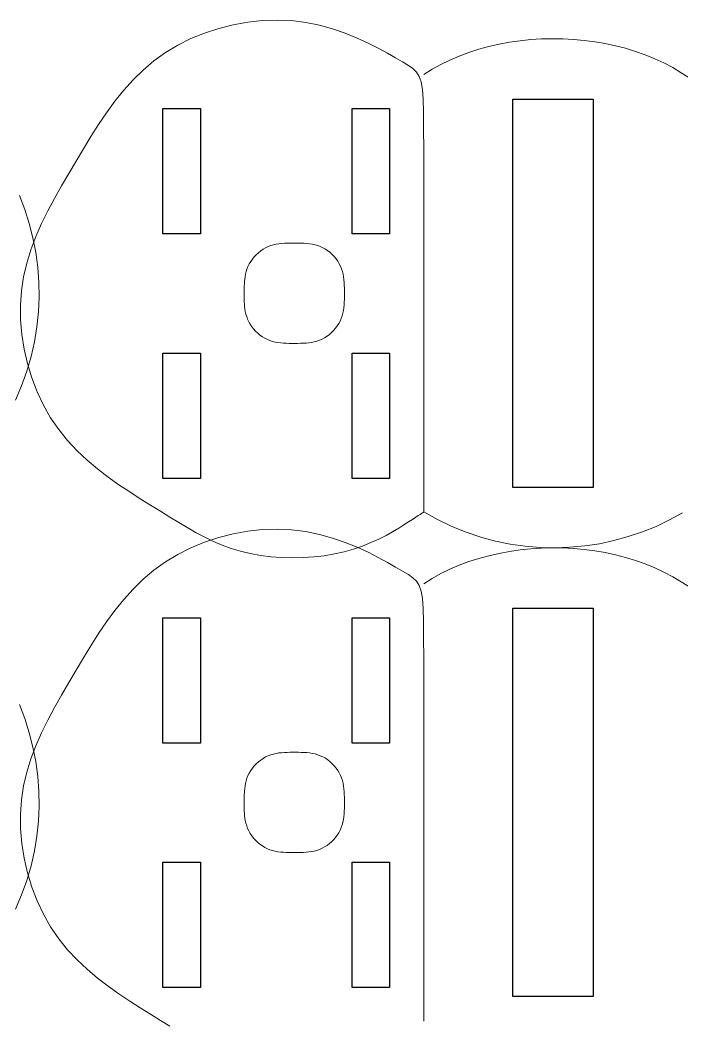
# Model space of a CAD drawing. Header units: millimetres. Extents: x -413 to -167, y -330 to -180.
# Drawn here: x -229.65 to -203.21, y -287.29 to -247.34 of the extents above; entities that cross this region are included whole.
import ezdxf

# ---------------------------------------------------------------- set-up
doc = ezdxf.new("R2010")
doc.units = ezdxf.units.MM
doc.layers.add('CUT', color=7, linetype='CONTINUOUS')

msp = doc.modelspace()

# ---------------------------------------------------------------- linework, layer by layer
at = {"layer": 'CUT', "color": 7, "linetype": 'CONTINUOUS', "lineweight": 0}
for p, q in [((-222.279, -247.86), (-221.715, -247.674)), ((-221.715, -247.674), (-221.138, -247.528)), ((-221.138, -247.528), (-220.553, -247.422)), ((-220.553, -247.422), (-219.966, -247.359)), ((-219.966, -247.359), (-219.382, -247.34)), ((-219.382, -247.34), (-218.805, -247.365)), ((-218.805, -247.365), (-218.241, -247.437)), ((-218.241, -247.437), (-217.694, -247.549)), ((-217.694, -247.549), (-217.168, -247.696)), ((-222.825, -248.084), (-222.279, -247.86)), ((-217.168, -247.696), (-216.666, -247.869)), ((-216.666, -247.869), (-216.192, -248.06)), ((-216.192, -248.06), (-215.75, -248.262)), ((-223.843, -248.642), (-223.348, -248.345)), ((-223.348, -248.345), (-222.825, -248.084)), ((-215.75, -248.262), (-215.344, -248.466)), ((-215.344, -248.466), (-214.976, -248.665)), ((-211.329, -248.509), (-210.927, -248.398)), ((-210.927, -248.398), (-210.517, -248.305)), ((-210.517, -248.305), (-210.101, -248.228)), ((-210.101, -248.228), (-209.681, -248.167)), ((-209.681, -248.167), (-209.257, -248.123)), ((-209.257, -248.123), (-208.83, -248.096)), ((-208.83, -248.096), (-208.402, -248.085)), ((-208.402, -248.085), (-207.974, -248.09)), ((-207.974, -248.09), (-207.547, -248.112)), ((-207.547, -248.112), (-207.122, -248.151)), ((-207.122, -248.151), (-206.7, -248.206)), ((-206.7, -248.206), (-206.283, -248.277)), ((-206.283, -248.277), (-205.871, -248.365)), ((-205.871, -248.365), (-205.466, -248.47)), ((-205.466, -248.47), (-205.069, -248.591)), ((-224.306, -248.974), (-223.843, -248.642)), ((-214.976, -248.665), (-214.651, -248.851)), ((-214.651, -248.851), (-214.372, -249.015)), ((-212.483, -248.938), (-212.108, -248.778)), ((-212.108, -248.778), (-211.724, -248.635)), ((-211.724, -248.635), (-211.329, -248.509)), ((-205.069, -248.591), (-204.681, -248.729)), ((-204.681, -248.729), (-204.303, -248.883)), ((-224.735, -249.337), (-224.306, -248.974)), ((-214.372, -249.015), (-214.142, -249.154)), ((-214.142, -249.154), (-213.959, -249.281)), ((-213.194, -249.306), (-212.845, -249.114)), ((-212.845, -249.114), (-212.483, -248.938)), ((-204.303, -248.883), (-203.936, -249.053)), ((-203.936, -249.053), (-203.582, -249.24)), ((-203.582, -249.24), (-203.242, -249.444)), ((-225.135, -249.728), (-224.735, -249.337)), ((-213.959, -249.281), (-213.816, -249.419)), ((-213.816, -249.419), (-213.709, -249.588)), ((-213.709, -249.588), (-213.633, -249.811)), ((-213.53, -249.516), (-213.194, -249.306)), ((-203.242, -249.444), (-202.772, -249.74)), ((-225.509, -250.145), (-225.135, -249.728)), ((-213.633, -249.811), (-213.582, -250.109)), ((-225.86, -250.583), (-225.509, -250.145)), ((-213.582, -250.109), (-213.551, -250.505)), ((-226.194, -251.038), (-225.86, -250.583)), ((-213.551, -250.505), (-213.536, -251.021)), ((-226.512, -251.508), (-226.194, -251.038)), ((-213.536, -251.021), (-213.531, -251.677)), ((-226.819, -251.99), (-226.512, -251.508)), ((-213.531, -251.677), (-213.53, -252.496)), ((-227.118, -252.478), (-226.819, -251.99)), ((-227.412, -252.971), (-227.118, -252.478)), ((-213.53, -252.496), (-213.53, -253.487)), ((-227.706, -253.464), (-227.412, -252.971)), ((-227.995, -253.959), (-227.706, -253.464)), ((-213.53, -253.487), (-213.53, -254.621)), ((-228.276, -254.457), (-227.995, -253.959)), ((-229.67, -254.343), (-229.459, -254.897)), ((-228.543, -254.959), (-228.276, -254.457)), ((-213.53, -254.621), (-213.53, -255.86)), ((-229.459, -254.897), (-229.28, -255.462)), ((-228.791, -255.467), (-228.543, -254.959)), ((-229.28, -255.462), (-229.135, -256.036)), ((-229.017, -255.982), (-228.791, -255.467)), ((-229.214, -256.506), (-229.017, -255.982)), ((-229.135, -256.036), (-229.023, -256.618)), ((-213.53, -255.86), (-213.53, -257.166)), ((-219.942, -256.489), (-219.844, -256.432)), ((-219.844, -256.432), (-219.742, -256.384)), ((-219.742, -256.384), (-219.638, -256.345)), ((-219.638, -256.345), (-219.532, -256.314)), ((-219.532, -256.314), (-219.425, -256.29)), ((-219.425, -256.29), (-219.316, -256.272)), ((-219.316, -256.272), (-219.205, -256.26)), ((-219.205, -256.26), (-219.094, -256.252)), ((-219.094, -256.252), (-218.982, -256.248)), ((-218.982, -256.248), (-218.87, -256.246)), ((-218.87, -256.246), (-218.757, -256.245)), ((-218.757, -256.245), (-218.644, -256.245)), ((-218.644, -256.245), (-218.531, -256.246)), ((-218.531, -256.246), (-218.418, -256.248)), ((-218.418, -256.248), (-218.306, -256.252)), ((-218.306, -256.252), (-218.195, -256.259)), ((-218.195, -256.259), (-218.084, -256.271)), ((-218.084, -256.271), (-217.975, -256.288)), ((-217.975, -256.288), (-217.868, -256.312)), ((-217.868, -256.312), (-217.762, -256.342)), ((-217.762, -256.342), (-217.658, -256.381)), ((-217.658, -256.381), (-217.556, -256.428)), ((-217.556, -256.428), (-217.457, -256.485)), ((-229.379, -257.04), (-229.214, -256.506)), ((-229.023, -256.618), (-228.944, -257.206)), ((-220.37, -256.881), (-220.296, -256.791)), ((-220.296, -256.791), (-220.215, -256.706)), ((-220.215, -256.706), (-220.129, -256.627)), ((-220.129, -256.627), (-220.038, -256.555)), ((-220.038, -256.555), (-219.942, -256.489)), ((-217.457, -256.485), (-217.361, -256.549)), ((-217.361, -256.549), (-217.269, -256.621)), ((-217.269, -256.621), (-217.183, -256.7)), ((-217.183, -256.7), (-217.102, -256.784)), ((-217.102, -256.784), (-217.027, -256.874)), ((-229.507, -257.587), (-229.379, -257.04)), ((-228.944, -257.206), (-228.901, -257.798)), ((-220.588, -257.278), (-220.547, -257.175)), ((-220.547, -257.175), (-220.496, -257.074)), ((-220.496, -257.074), (-220.437, -256.976)), ((-220.437, -256.976), (-220.37, -256.881)), ((-217.027, -256.874), (-216.959, -256.968)), ((-216.959, -256.968), (-216.9, -257.066)), ((-216.9, -257.066), (-216.849, -257.167)), ((-216.849, -257.167), (-216.807, -257.27)), ((-213.53, -257.166), (-213.53, -258.503)), ((-229.592, -258.147), (-229.507, -257.587)), ((-220.678, -257.685), (-220.665, -257.587)), ((-220.665, -257.587), (-220.646, -257.486)), ((-220.646, -257.486), (-220.621, -257.382)), ((-220.621, -257.382), (-220.588, -257.278)), ((-216.807, -257.27), (-216.773, -257.376)), ((-216.773, -257.376), (-216.747, -257.483)), ((-216.747, -257.483), (-216.728, -257.591)), ((-216.728, -257.591), (-216.714, -257.701)), ((-228.901, -257.798), (-228.891, -258.394)), ((-220.696, -258.014), (-220.695, -257.944)), ((-220.696, -258.073), (-220.696, -258.014)), ((-220.695, -257.944), (-220.692, -257.865)), ((-220.692, -257.865), (-220.687, -257.778)), ((-220.687, -257.778), (-220.678, -257.685)), ((-216.714, -257.701), (-216.705, -257.812)), ((-216.705, -257.812), (-216.7, -257.924)), ((-216.7, -257.924), (-216.697, -258.036)), ((-216.697, -258.036), (-216.696, -258.149)), ((-229.631, -258.72), (-229.592, -258.147)), ((-228.891, -258.394), (-228.917, -258.991)), ((-220.696, -258.122), (-220.696, -258.073)), ((-220.696, -258.162), (-220.696, -258.122)), ((-220.696, -258.196), (-220.696, -258.162)), ((-220.696, -258.226), (-220.696, -258.196)), ((-220.696, -258.255), (-220.696, -258.226)), ((-220.696, -258.284), (-220.696, -258.255)), ((-220.696, -258.316), (-220.696, -258.284)), ((-220.696, -258.354), (-220.696, -258.316)), ((-220.696, -258.4), (-220.696, -258.354)), ((-220.696, -258.456), (-220.696, -258.4)), ((-220.695, -258.523), (-220.696, -258.456)), ((-216.696, -258.375), (-216.698, -258.488)), ((-216.696, -258.149), (-216.696, -258.262)), ((-216.696, -258.262), (-216.696, -258.375)), ((-229.625, -259.303), (-229.631, -258.72)), ((-220.693, -258.599), (-220.695, -258.523)), ((-220.689, -258.684), (-220.693, -258.599)), ((-220.682, -258.775), (-220.689, -258.684)), ((-220.67, -258.872), (-220.682, -258.775)), ((-216.718, -258.822), (-216.733, -258.932)), ((-216.707, -258.712), (-216.718, -258.822)), ((-216.701, -258.6), (-216.707, -258.712)), ((-216.698, -258.488), (-216.701, -258.6)), ((-213.53, -258.503), (-213.53, -259.833)), ((-228.917, -258.991), (-228.978, -259.587)), ((-220.653, -258.972), (-220.67, -258.872)), ((-220.629, -259.075), (-220.653, -258.972)), ((-220.599, -259.179), (-220.629, -259.075)), ((-220.56, -259.283), (-220.599, -259.179)), ((-216.819, -259.251), (-216.863, -259.354)), ((-216.783, -259.146), (-216.819, -259.251)), ((-216.755, -259.04), (-216.783, -259.146)), ((-216.733, -258.932), (-216.755, -259.04)), ((-229.576, -259.889), (-229.625, -259.303)), ((-228.978, -259.587), (-229.076, -260.182)), ((-220.513, -259.385), (-220.56, -259.283)), ((-220.456, -259.484), (-220.513, -259.385)), ((-220.392, -259.58), (-220.456, -259.484)), ((-220.32, -259.671), (-220.392, -259.58)), ((-217.049, -259.643), (-217.126, -259.732)), ((-216.979, -259.551), (-217.049, -259.643)), ((-216.917, -259.454), (-216.979, -259.551)), ((-216.863, -259.354), (-216.917, -259.454)), ((-229.483, -260.475), (-229.576, -259.889)), ((-220.241, -259.758), (-220.32, -259.671)), ((-220.156, -259.839), (-220.241, -259.758)), ((-220.067, -259.914), (-220.156, -259.839)), ((-219.972, -259.981), (-220.067, -259.914)), ((-219.874, -260.041), (-219.972, -259.981)), ((-219.773, -260.092), (-219.874, -260.041)), ((-217.487, -260.023), (-217.587, -260.077)), ((-217.39, -259.961), (-217.487, -260.023)), ((-217.297, -259.891), (-217.39, -259.961)), ((-217.209, -259.815), (-217.297, -259.891)), ((-217.126, -259.732), (-217.209, -259.815)), ((-213.53, -259.833), (-213.53, -261.118)), ((-229.076, -260.182), (-229.209, -260.773)), ((-219.67, -260.134), (-219.773, -260.092)), ((-219.565, -260.167), (-219.67, -260.134)), ((-219.458, -260.193), (-219.565, -260.167)), ((-219.349, -260.213), (-219.458, -260.193)), ((-219.24, -260.226), (-219.349, -260.213)), ((-219.129, -260.235), (-219.24, -260.226)), ((-219.017, -260.241), (-219.129, -260.235)), ((-218.904, -260.244), (-219.017, -260.241)), ((-218.791, -260.244), (-218.904, -260.244)), ((-218.678, -260.245), (-218.791, -260.244)), ((-218.565, -260.244), (-218.678, -260.245)), ((-218.453, -260.243), (-218.565, -260.244)), ((-218.34, -260.24), (-218.453, -260.243)), ((-218.229, -260.233), (-218.34, -260.24)), ((-218.118, -260.223), (-218.229, -260.233)), ((-218.009, -260.207), (-218.118, -260.223)), ((-217.901, -260.186), (-218.009, -260.207)), ((-217.794, -260.158), (-217.901, -260.186)), ((-217.689, -260.122), (-217.794, -260.158)), ((-217.587, -260.077), (-217.689, -260.122)), ((-229.35, -261.055), (-229.483, -260.475)), ((-229.209, -260.773), (-229.379, -261.36)), ((-229.176, -261.624), (-229.35, -261.055)), ((-213.53, -261.118), (-213.53, -262.321)), ((-229.379, -261.36), (-229.586, -261.94)), ((-228.963, -262.176), (-229.176, -261.624)), ((-229.586, -261.94), (-229.831, -262.512)), ((-228.713, -262.707), (-228.963, -262.176)), ((-213.53, -262.321), (-213.53, -263.404)), ((-228.427, -263.211), (-228.713, -262.707)), ((-228.106, -263.684), (-228.427, -263.211)), ((-213.53, -263.404), (-213.53, -264.331)), ((-227.753, -264.122), (-228.106, -263.684)), ((-227.373, -264.529), (-227.753, -264.122)), ((-213.53, -264.331), (-213.53, -265.083)), ((-226.973, -264.906), (-227.373, -264.529)), ((-226.556, -265.257), (-226.973, -264.906)), ((-226.13, -265.583), (-226.556, -265.257)), ((-213.53, -265.083), (-213.53, -265.678)), ((-225.699, -265.888), (-226.13, -265.583)), ((-225.269, -266.174), (-225.699, -265.888)), ((-213.53, -265.678), (-213.53, -266.132)), ((-224.846, -266.444), (-225.269, -266.174)), ((-224.435, -266.699), (-224.846, -266.444)), ((-213.53, -266.132), (-213.53, -266.466)), ((-224.042, -266.944), (-224.435, -266.699)), ((-213.53, -266.466), (-213.53, -266.697)), ((-213.53, -266.697), (-213.53, -266.844)), ((-213.53, -266.844), (-213.53, -266.927)), ((-223.667, -267.177), (-224.042, -266.944)), ((-223.306, -267.399), (-223.667, -267.177)), ((-213.85, -267.186), (-213.977, -267.27)), ((-213.75, -267.12), (-213.85, -267.186)), ((-213.674, -267.069), (-213.75, -267.12)), ((-213.617, -267.032), (-213.674, -267.069)), ((-213.578, -267.006), (-213.617, -267.032)), ((-213.553, -266.989), (-213.578, -267.006)), ((-213.538, -266.979), (-213.553, -266.989)), ((-213.532, -266.975), (-213.538, -266.979)), ((-213.53, -266.974), (-213.532, -266.975)), ((-213.53, -266.927), (-213.53, -266.964)), ((-213.53, -266.964), (-213.53, -266.974)), ((-212.975, -267.28), (-213.53, -266.972)), ((-213.53, -266.974), (-213.53, -266.974)), ((-203.188, -267.008), (-203.711, -267.294)), ((-222.955, -267.608), (-223.306, -267.399)), ((-222.611, -267.804), (-222.955, -267.608)), ((-214.529, -267.624), (-214.769, -267.765)), ((-214.317, -267.492), (-214.529, -267.624)), ((-214.132, -267.373), (-214.317, -267.492)), ((-213.977, -267.27), (-214.132, -267.373)), ((-212.409, -267.55), (-212.975, -267.28)), ((-211.834, -267.782), (-212.409, -267.55)), ((-204.248, -267.548), (-204.798, -267.77)), ((-203.711, -267.294), (-204.248, -267.548)), ((-222.268, -267.985), (-222.611, -267.804)), ((-222.279, -268.181), (-221.715, -267.995)), ((-221.925, -268.15), (-222.268, -267.985)), ((-221.715, -267.995), (-221.138, -267.849)), ((-221.138, -267.849), (-220.553, -267.743)), ((-220.553, -267.743), (-219.966, -267.68)), ((-219.966, -267.68), (-219.382, -267.661)), ((-219.382, -267.661), (-218.805, -267.686)), ((-218.805, -267.686), (-218.241, -267.757)), ((-218.241, -267.757), (-217.694, -267.87)), ((-217.694, -267.87), (-217.168, -268.017)), ((-217.168, -268.017), (-216.666, -268.19)), ((-215.034, -267.911), (-215.324, -268.057)), ((-214.769, -267.765), (-215.034, -267.911)), ((-211.252, -267.977), (-211.834, -267.782)), ((-210.664, -268.135), (-211.252, -267.977)), ((-205.36, -267.959), (-205.931, -268.116)), ((-204.798, -267.77), (-205.36, -267.959)), ((-223.348, -268.666), (-222.825, -268.405)), ((-222.825, -268.405), (-222.279, -268.181)), ((-221.575, -268.298), (-221.925, -268.15)), ((-221.216, -268.429), (-221.575, -268.298)), ((-220.844, -268.541), (-221.216, -268.429)), ((-216.666, -268.19), (-216.192, -268.381)), ((-215.972, -268.334), (-216.327, -268.457)), ((-216.192, -268.381), (-215.75, -268.583)), ((-215.637, -268.199), (-215.972, -268.334)), ((-215.324, -268.057), (-215.637, -268.199)), ((-210.071, -268.256), (-210.664, -268.135)), ((-209.476, -268.341), (-210.071, -268.256)), ((-209.681, -268.488), (-209.257, -268.444)), ((-208.879, -268.391), (-209.476, -268.341)), ((-209.257, -268.444), (-208.83, -268.416)), ((-208.282, -268.405), (-208.879, -268.391)), ((-208.83, -268.416), (-208.402, -268.405)), ((-208.402, -268.405), (-207.974, -268.411)), ((-207.688, -268.384), (-208.282, -268.405)), ((-207.974, -268.411), (-207.547, -268.433)), ((-207.097, -268.329), (-207.688, -268.384)), ((-207.547, -268.433), (-207.122, -268.471)), ((-206.511, -268.239), (-207.097, -268.329)), ((-205.931, -268.116), (-206.511, -268.239)), ((-223.843, -268.963), (-223.348, -268.666)), ((-220.454, -268.633), (-220.844, -268.541)), ((-220.049, -268.705), (-220.454, -268.633)), ((-219.632, -268.758), (-220.049, -268.705)), ((-219.208, -268.79), (-219.632, -268.758)), ((-218.779, -268.802), (-219.208, -268.79)), ((-218.349, -268.794), (-218.779, -268.802)), ((-217.923, -268.767), (-218.349, -268.794)), ((-217.504, -268.719), (-217.923, -268.767)), ((-217.096, -268.651), (-217.504, -268.719)), ((-216.703, -268.564), (-217.096, -268.651)), ((-216.327, -268.457), (-216.703, -268.564)), ((-215.75, -268.583), (-215.344, -268.787)), ((-215.344, -268.787), (-214.976, -268.986)), ((-211.724, -268.956), (-211.329, -268.829)), ((-211.329, -268.829), (-210.927, -268.719)), ((-210.927, -268.719), (-210.517, -268.625)), ((-210.517, -268.625), (-210.101, -268.548)), ((-210.101, -268.548), (-209.681, -268.488)), ((-207.122, -268.471), (-206.7, -268.526)), ((-206.7, -268.526), (-206.283, -268.598)), ((-206.283, -268.598), (-205.871, -268.686)), ((-205.871, -268.686), (-205.466, -268.791)), ((-205.466, -268.791), (-205.069, -268.912)), ((-224.306, -269.295), (-223.843, -268.963)), ((-214.976, -268.986), (-214.651, -269.171)), ((-214.651, -269.171), (-214.372, -269.336)), ((-212.483, -269.258), (-212.108, -269.099)), ((-212.108, -269.099), (-211.724, -268.956)), ((-205.069, -268.912), (-204.681, -269.049)), ((-204.681, -269.049), (-204.303, -269.203)), ((-204.303, -269.203), (-203.936, -269.374)), ((-224.735, -269.658), (-224.306, -269.295)), ((-214.372, -269.336), (-214.142, -269.475)), ((-214.142, -269.475), (-213.959, -269.602)), ((-213.959, -269.602), (-213.816, -269.739)), ((-213.53, -269.836), (-213.194, -269.627)), ((-213.194, -269.627), (-212.845, -269.434)), ((-212.845, -269.434), (-212.483, -269.258)), ((-203.936, -269.374), (-203.582, -269.561)), ((-203.582, -269.561), (-203.242, -269.765)), ((-225.509, -270.466), (-225.135, -270.049)), ((-225.135, -270.049), (-224.735, -269.658)), ((-213.816, -269.739), (-213.709, -269.908)), ((-213.709, -269.908), (-213.633, -270.131)), ((-203.242, -269.765), (-202.772, -270.061)), ((-213.633, -270.131), (-213.582, -270.43)), ((-213.582, -270.43), (-213.551, -270.826)), ((-225.86, -270.903), (-225.509, -270.466)), ((-213.551, -270.826), (-213.536, -271.341)), ((-226.194, -271.359), (-225.86, -270.903)), ((-226.512, -271.829), (-226.194, -271.359)), ((-213.536, -271.341), (-213.531, -271.997)), ((-226.819, -272.31), (-226.512, -271.829)), ((-213.531, -271.997), (-213.53, -272.816)), ((-227.118, -272.799), (-226.819, -272.31)), ((-227.412, -273.291), (-227.118, -272.799)), ((-213.53, -272.816), (-213.53, -273.807)), ((-227.706, -273.785), (-227.412, -273.291)), ((-227.995, -274.28), (-227.706, -273.785)), ((-213.53, -273.807), (-213.53, -274.941)), ((-228.276, -274.777), (-227.995, -274.28)), ((-229.67, -274.664), (-229.459, -275.218)), ((-228.543, -275.279), (-228.276, -274.777)), ((-229.459, -275.218), (-229.28, -275.783)), ((-213.53, -274.941), (-213.53, -276.18)), ((-228.791, -275.787), (-228.543, -275.279)), ((-229.28, -275.783), (-229.135, -276.357)), ((-229.017, -276.302), (-228.791, -275.787)), ((-229.214, -276.827), (-229.017, -276.302)), ((-229.135, -276.357), (-229.023, -276.939)), ((-213.53, -276.18), (-213.53, -277.487)), ((-229.379, -277.361), (-229.214, -276.827)), ((-220.038, -276.875), (-219.942, -276.81)), ((-219.942, -276.81), (-219.844, -276.753)), ((-219.844, -276.753), (-219.742, -276.705)), ((-219.742, -276.705), (-219.638, -276.665)), ((-219.638, -276.665), (-219.532, -276.634)), ((-219.532, -276.634), (-219.425, -276.61)), ((-219.425, -276.61), (-219.316, -276.593)), ((-219.316, -276.593), (-219.205, -276.581)), ((-219.205, -276.581), (-219.094, -276.573)), ((-219.094, -276.573), (-218.982, -276.568)), ((-218.982, -276.568), (-218.87, -276.566)), ((-218.87, -276.566), (-218.757, -276.566)), ((-218.757, -276.566), (-218.644, -276.566)), ((-218.644, -276.566), (-218.531, -276.566)), ((-218.531, -276.566), (-218.418, -276.568)), ((-218.418, -276.568), (-218.306, -276.572)), ((-218.306, -276.572), (-218.195, -276.58)), ((-218.195, -276.58), (-218.084, -276.592)), ((-218.084, -276.592), (-217.975, -276.609)), ((-217.975, -276.609), (-217.868, -276.632)), ((-217.868, -276.632), (-217.762, -276.663)), ((-217.762, -276.663), (-217.658, -276.701)), ((-217.658, -276.701), (-217.556, -276.749)), ((-217.556, -276.749), (-217.457, -276.805)), ((-217.457, -276.805), (-217.361, -276.87)), ((-229.023, -276.939), (-228.944, -277.527)), ((-220.437, -277.296), (-220.37, -277.202)), ((-220.37, -277.202), (-220.296, -277.112)), ((-220.296, -277.112), (-220.215, -277.027)), ((-220.215, -277.027), (-220.129, -276.948)), ((-220.129, -276.948), (-220.038, -276.875)), ((-217.361, -276.87), (-217.269, -276.942)), ((-217.269, -276.942), (-217.183, -277.02)), ((-217.183, -277.02), (-217.102, -277.105)), ((-217.102, -277.105), (-217.027, -277.195)), ((-217.027, -277.195), (-216.959, -277.289)), ((-229.507, -277.907), (-229.379, -277.361)), ((-228.944, -277.527), (-228.901, -278.119)), ((-220.621, -277.703), (-220.588, -277.599)), ((-220.588, -277.599), (-220.547, -277.496)), ((-220.547, -277.496), (-220.496, -277.395)), ((-220.496, -277.395), (-220.437, -277.296)), ((-216.959, -277.289), (-216.9, -277.387)), ((-216.9, -277.387), (-216.849, -277.488)), ((-216.849, -277.488), (-216.807, -277.591)), ((-216.807, -277.591), (-216.773, -277.696)), ((-213.53, -277.487), (-213.53, -278.823)), ((-229.592, -278.467), (-229.507, -277.907)), ((-220.687, -278.099), (-220.678, -278.006)), ((-220.678, -278.006), (-220.665, -277.908)), ((-220.665, -277.908), (-220.646, -277.806)), ((-220.646, -277.806), (-220.621, -277.703)), ((-216.773, -277.696), (-216.747, -277.803)), ((-216.747, -277.803), (-216.728, -277.912)), ((-216.728, -277.912), (-216.714, -278.022)), ((-216.714, -278.022), (-216.705, -278.133)), ((-228.901, -278.119), (-228.891, -278.714)), ((-220.696, -278.335), (-220.695, -278.265)), ((-220.696, -278.394), (-220.696, -278.335)), ((-220.696, -278.443), (-220.696, -278.394)), ((-220.695, -278.265), (-220.692, -278.185)), ((-220.692, -278.185), (-220.687, -278.099)), ((-216.705, -278.133), (-216.7, -278.245)), ((-216.7, -278.245), (-216.697, -278.357)), ((-216.697, -278.357), (-216.696, -278.47)), ((-229.631, -279.041), (-229.592, -278.467)), ((-228.891, -278.714), (-228.917, -279.311)), ((-220.696, -278.483), (-220.696, -278.443)), ((-220.696, -278.517), (-220.696, -278.483)), ((-220.696, -278.547), (-220.696, -278.517)), ((-220.696, -278.575), (-220.696, -278.547)), ((-220.696, -278.605), (-220.696, -278.575)), ((-220.696, -278.637), (-220.696, -278.605)), ((-220.696, -278.675), (-220.696, -278.637)), ((-220.696, -278.721), (-220.696, -278.675)), ((-220.696, -278.777), (-220.696, -278.721)), ((-220.695, -278.844), (-220.696, -278.777)), ((-216.698, -278.809), (-216.701, -278.921)), ((-216.696, -278.696), (-216.698, -278.809)), ((-216.696, -278.47), (-216.696, -278.583)), ((-216.696, -278.583), (-216.696, -278.696)), ((-213.53, -278.823), (-213.53, -280.153)), ((-229.625, -279.623), (-229.631, -279.041)), ((-220.693, -278.92), (-220.695, -278.844)), ((-220.689, -279.005), (-220.693, -278.92)), ((-220.682, -279.096), (-220.689, -279.005)), ((-220.67, -279.193), (-220.682, -279.096)), ((-220.653, -279.293), (-220.67, -279.193)), ((-216.718, -279.143), (-216.733, -279.253)), ((-216.707, -279.033), (-216.718, -279.143)), ((-216.701, -278.921), (-216.707, -279.033)), ((-229.576, -280.21), (-229.625, -279.623)), ((-228.917, -279.311), (-228.978, -279.908)), ((-220.629, -279.396), (-220.653, -279.293)), ((-220.599, -279.5), (-220.629, -279.396)), ((-220.56, -279.604), (-220.599, -279.5)), ((-220.513, -279.706), (-220.56, -279.604)), ((-216.819, -279.572), (-216.863, -279.674)), ((-216.783, -279.467), (-216.819, -279.572)), ((-216.755, -279.361), (-216.783, -279.467)), ((-216.733, -279.253), (-216.755, -279.361)), ((-228.978, -279.908), (-229.076, -280.503)), ((-220.456, -279.805), (-220.513, -279.706)), ((-220.392, -279.9), (-220.456, -279.805)), ((-220.32, -279.992), (-220.392, -279.9)), ((-220.241, -280.079), (-220.32, -279.992)), ((-217.049, -279.964), (-217.126, -280.053)), ((-216.979, -279.871), (-217.049, -279.964)), ((-216.917, -279.775), (-216.979, -279.871)), ((-216.863, -279.674), (-216.917, -279.775)), ((-229.483, -280.796), (-229.576, -280.21)), ((-220.156, -280.16), (-220.241, -280.079)), ((-220.067, -280.234), (-220.156, -280.16)), ((-219.972, -280.302), (-220.067, -280.234)), ((-219.874, -280.362), (-219.972, -280.302)), ((-219.773, -280.413), (-219.874, -280.362)), ((-219.67, -280.455), (-219.773, -280.413)), ((-217.587, -280.398), (-217.689, -280.443)), ((-217.487, -280.344), (-217.587, -280.398)), ((-217.39, -280.282), (-217.487, -280.344)), ((-217.297, -280.212), (-217.39, -280.282)), ((-217.209, -280.135), (-217.297, -280.212)), ((-217.126, -280.053), (-217.209, -280.135)), ((-213.53, -280.153), (-213.53, -281.438)), ((-229.35, -281.376), (-229.483, -280.796)), ((-229.076, -280.503), (-229.209, -281.094)), ((-219.565, -280.488), (-219.67, -280.455)), ((-219.458, -280.514), (-219.565, -280.488)), ((-219.349, -280.533), (-219.458, -280.514)), ((-219.24, -280.547), (-219.349, -280.533)), ((-219.129, -280.556), (-219.24, -280.547)), ((-219.017, -280.562), (-219.129, -280.556)), ((-218.904, -280.564), (-219.017, -280.562)), ((-218.791, -280.565), (-218.904, -280.564)), ((-218.678, -280.565), (-218.791, -280.565)), ((-218.565, -280.565), (-218.678, -280.565)), ((-218.453, -280.564), (-218.565, -280.565)), ((-218.34, -280.56), (-218.453, -280.564)), ((-218.229, -280.554), (-218.34, -280.56)), ((-218.118, -280.544), (-218.229, -280.554)), ((-218.009, -280.528), (-218.118, -280.544)), ((-217.901, -280.507), (-218.009, -280.528)), ((-217.794, -280.479), (-217.901, -280.507)), ((-217.689, -280.443), (-217.794, -280.479)), ((-229.209, -281.094), (-229.379, -281.68)), ((-229.176, -281.944), (-229.35, -281.376)), ((-213.53, -281.438), (-213.53, -282.641)), ((-229.379, -281.68), (-229.586, -282.26)), ((-228.963, -282.497), (-229.176, -281.944)), ((-229.586, -282.26), (-229.831, -282.832)), ((-228.713, -283.028), (-228.963, -282.497)), ((-213.53, -282.641), (-213.53, -283.724)), ((-228.427, -283.532), (-228.713, -283.028)), ((-228.106, -284.004), (-228.427, -283.532)), ((-227.753, -284.443), (-228.106, -284.004)), ((-213.53, -283.724), (-213.53, -284.651)), ((-227.373, -284.85), (-227.753, -284.443)), ((-213.53, -284.651), (-213.53, -285.404)), ((-226.973, -285.227), (-227.373, -284.85)), ((-226.556, -285.578), (-226.973, -285.227)), ((-226.13, -285.904), (-226.556, -285.578)), ((-213.53, -285.404), (-213.53, -285.998)), ((-225.699, -286.209), (-226.13, -285.904)), ((-213.53, -285.998), (-213.53, -286.452)), ((-225.269, -286.495), (-225.699, -286.209)), ((-224.846, -286.764), (-225.269, -286.495)), ((-224.435, -287.02), (-224.846, -286.764)), ((-213.53, -286.452), (-213.53, -286.786)), ((-213.53, -286.786), (-213.53, -287.017)), ((-224.042, -287.264), (-224.435, -287.02)), ((-213.53, -287.017), (-213.53, -287.165)), ((-213.53, -287.165), (-213.53, -287.248)), ((-223.667, -287.498), (-224.042, -287.264)), ((-213.53, -287.248), (-213.53, -287.284)), ((-213.53, -287.284), (-213.53, -287.294))]:
    msp.add_line(p, q, dxfattribs=at)
at = {"layer": 'CUT', "color": 5}
for p, q in [((-223.944, -250.876), (-222.444, -250.876)), ((-223.944, -255.876), (-223.944, -250.876)), ((-222.444, -250.876), (-222.444, -255.876)), ((-216.39, -250.876), (-214.89, -250.876)), ((-216.39, -255.876), (-216.39, -250.876)), ((-214.89, -250.876), (-214.89, -255.876)), ((-209.966, -265.992), (-209.966, -250.497)), ((-209.966, -250.497), (-206.763, -250.497)), ((-206.763, -250.497), (-206.763, -265.992)), ((-222.444, -255.876), (-223.944, -255.876)), ((-214.89, -255.876), (-216.39, -255.876)), ((-223.944, -260.636), (-222.444, -260.636)), ((-223.944, -265.636), (-223.944, -260.636)), ((-222.444, -260.636), (-222.444, -265.636)), ((-216.39, -260.636), (-214.89, -260.636)), ((-216.39, -265.636), (-216.39, -260.636)), ((-214.89, -260.636), (-214.89, -265.636)), ((-222.444, -265.636), (-223.944, -265.636)), ((-214.89, -265.636), (-216.39, -265.636)), ((-206.763, -265.992), (-209.966, -265.992)), ((-209.966, -286.313), (-209.966, -270.818)), ((-209.966, -270.818), (-206.763, -270.818)), ((-206.763, -270.818), (-206.763, -286.313)), ((-223.944, -271.197), (-222.444, -271.197)), ((-223.944, -276.196), (-223.944, -271.197)), ((-222.444, -271.197), (-222.444, -276.196)), ((-216.39, -271.197), (-214.89, -271.197)), ((-216.39, -276.196), (-216.39, -271.197)), ((-214.89, -271.197), (-214.89, -276.196)), ((-222.444, -276.196), (-223.944, -276.196)), ((-214.89, -276.196), (-216.39, -276.196)), ((-223.944, -280.957), (-222.444, -280.957)), ((-223.944, -285.957), (-223.944, -280.957)), ((-222.444, -280.957), (-222.444, -285.957)), ((-216.39, -280.957), (-214.89, -280.957)), ((-216.39, -285.957), (-216.39, -280.957)), ((-214.89, -280.957), (-214.89, -285.957)), ((-222.444, -285.957), (-223.944, -285.957)), ((-214.89, -285.957), (-216.39, -285.957)), ((-206.763, -286.313), (-209.966, -286.313))]:
    msp.add_line(p, q, dxfattribs=at)

doc.saveas('drawing.dxf')
